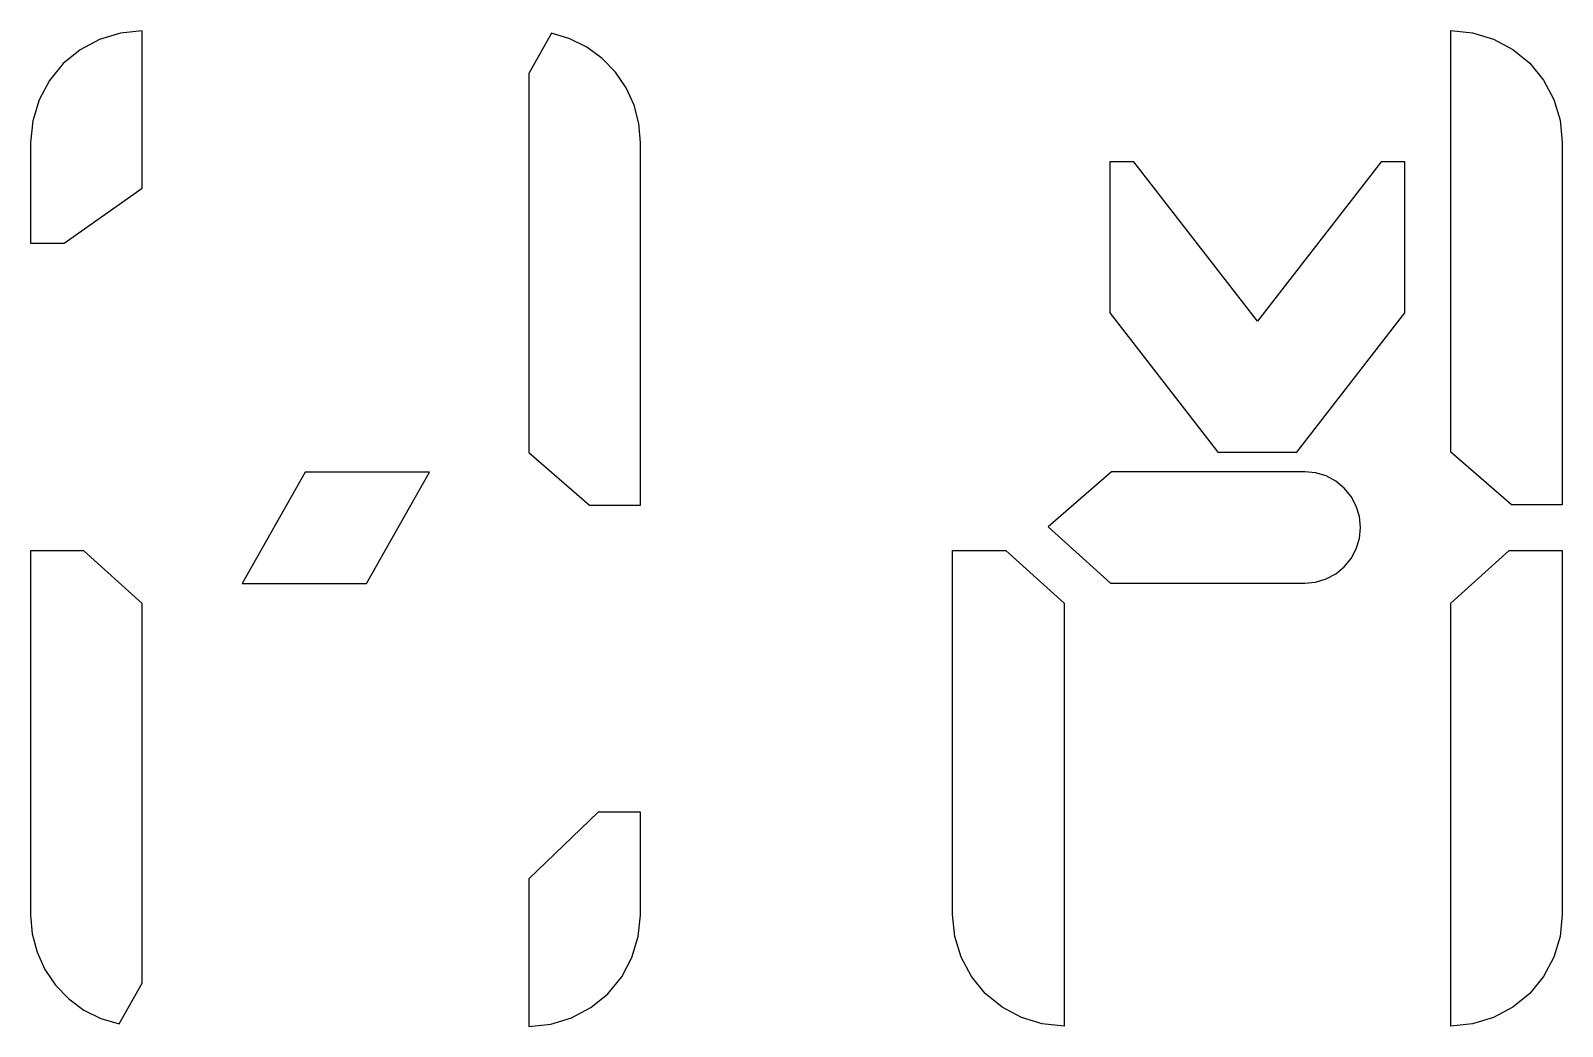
# Model space of a CAD drawing. Extents: x -3.5 to 8.2, y -3.8 to 3.8.
import ezdxf

# ---------------------------------------------------------------- set-up
doc = ezdxf.new("R2010")
doc.units = 0
doc.layers.get('0').update_dxf_attribs({"linetype": 'CONTINUOUS'})

msp = doc.modelspace()

# ---------------------------------------------------------------- linework, layer by layer
for points in [[(-3.198, 2.208), (-2.603, 2.627), (-2.603, 3.827), (-2.603, 3.827), (-2.769, 3.81), (-2.928, 3.762), (-3.075, 3.683), (-3.204, 3.578), (-3.31, 3.449), (-3.389, 3.302), (-3.437, 3.142), (-3.453, 2.977), (-3.453, 2.208), (-3.198, 2.208)], [(0.345, 3.503), (0.345, 0.61), (0.807, 0.21), (1.195, 0.21), (1.195, 2.977), (1.195, 2.977), (1.183, 3.121), (1.146, 3.261), (1.086, 3.393), (1.004, 3.513), (0.904, 3.617), (0.787, 3.703), (0.657, 3.767), (0.518, 3.809), (0.345, 3.503)], [(8.222, 0.213), (7.834, 0.213), (7.372, 0.613), (7.372, 3.829), (7.372, 3.829), (7.538, 3.813), (7.698, 3.765), (7.845, 3.686), (7.974, 3.58), (8.079, 3.451), (8.158, 3.305), (8.206, 3.145), (8.222, 2.979), (8.222, 0.213)], [(6.199, 0.614), (7.022, 1.676), (7.022, 2.829), (6.841, 2.829), (5.898, 1.613), (4.956, 2.829), (4.774, 2.829), (4.774, 1.676), (5.597, 0.614), (6.199, 0.614)], [(-0.894, -0.388), (-0.413, 0.462), (-1.361, 0.462), (-1.842, -0.388), (-0.894, -0.388)], [(4.302, 0.044), (4.779, -0.386), (6.259, -0.386), (6.259, -0.386), (6.342, -0.378), (6.422, -0.353), (6.495, -0.314), (6.56, -0.261), (6.612, -0.197), (6.652, -0.123), (6.676, -0.044), (6.684, 0.039), (6.676, 0.122), (6.652, 0.202), (6.612, 0.275), (6.56, 0.34), (6.495, 0.393), (6.422, 0.432), (6.342, 0.456), (6.259, 0.464), (4.787, 0.464), (4.302, 0.044)], [(-2.603, -3.437), (-2.603, -0.54), (-3.048, -0.14), (-3.453, -0.14), (-3.453, -2.917), (-3.453, -2.917), (-3.441, -3.061), (-3.404, -3.2), (-3.345, -3.332), (-3.264, -3.452), (-3.163, -3.556), (-3.047, -3.642), (-2.918, -3.706), (-2.779, -3.748), (-2.603, -3.437)], [(3.98, -0.137), (4.424, -0.537), (4.424, -3.764), (4.424, -3.764), (4.258, -3.748), (4.099, -3.699), (3.952, -3.621), (3.823, -3.515), (3.718, -3.386), (3.639, -3.239), (3.591, -3.08), (3.574, -2.914), (3.574, -0.137), (3.98, -0.137)], [(8.222, -2.914), (8.222, -2.914), (8.206, -3.08), (8.158, -3.239), (8.079, -3.386), (7.974, -3.515), (7.845, -3.621), (7.698, -3.699), (7.538, -3.748), (7.372, -3.764), (7.372, -0.537), (7.817, -0.137), (8.222, -0.137), (8.222, -2.914)], [(0.873, -2.132), (0.345, -2.641), (0.345, -3.767), (0.345, -3.767), (0.511, -3.75), (0.67, -3.702), (0.817, -3.623), (0.946, -3.518), (1.052, -3.389), (1.13, -3.242), (1.179, -3.082), (1.195, -2.917), (1.195, -2.132), (0.873, -2.132)]]:
    msp.add_lwpolyline(points)

doc.saveas('drawing.dxf')
